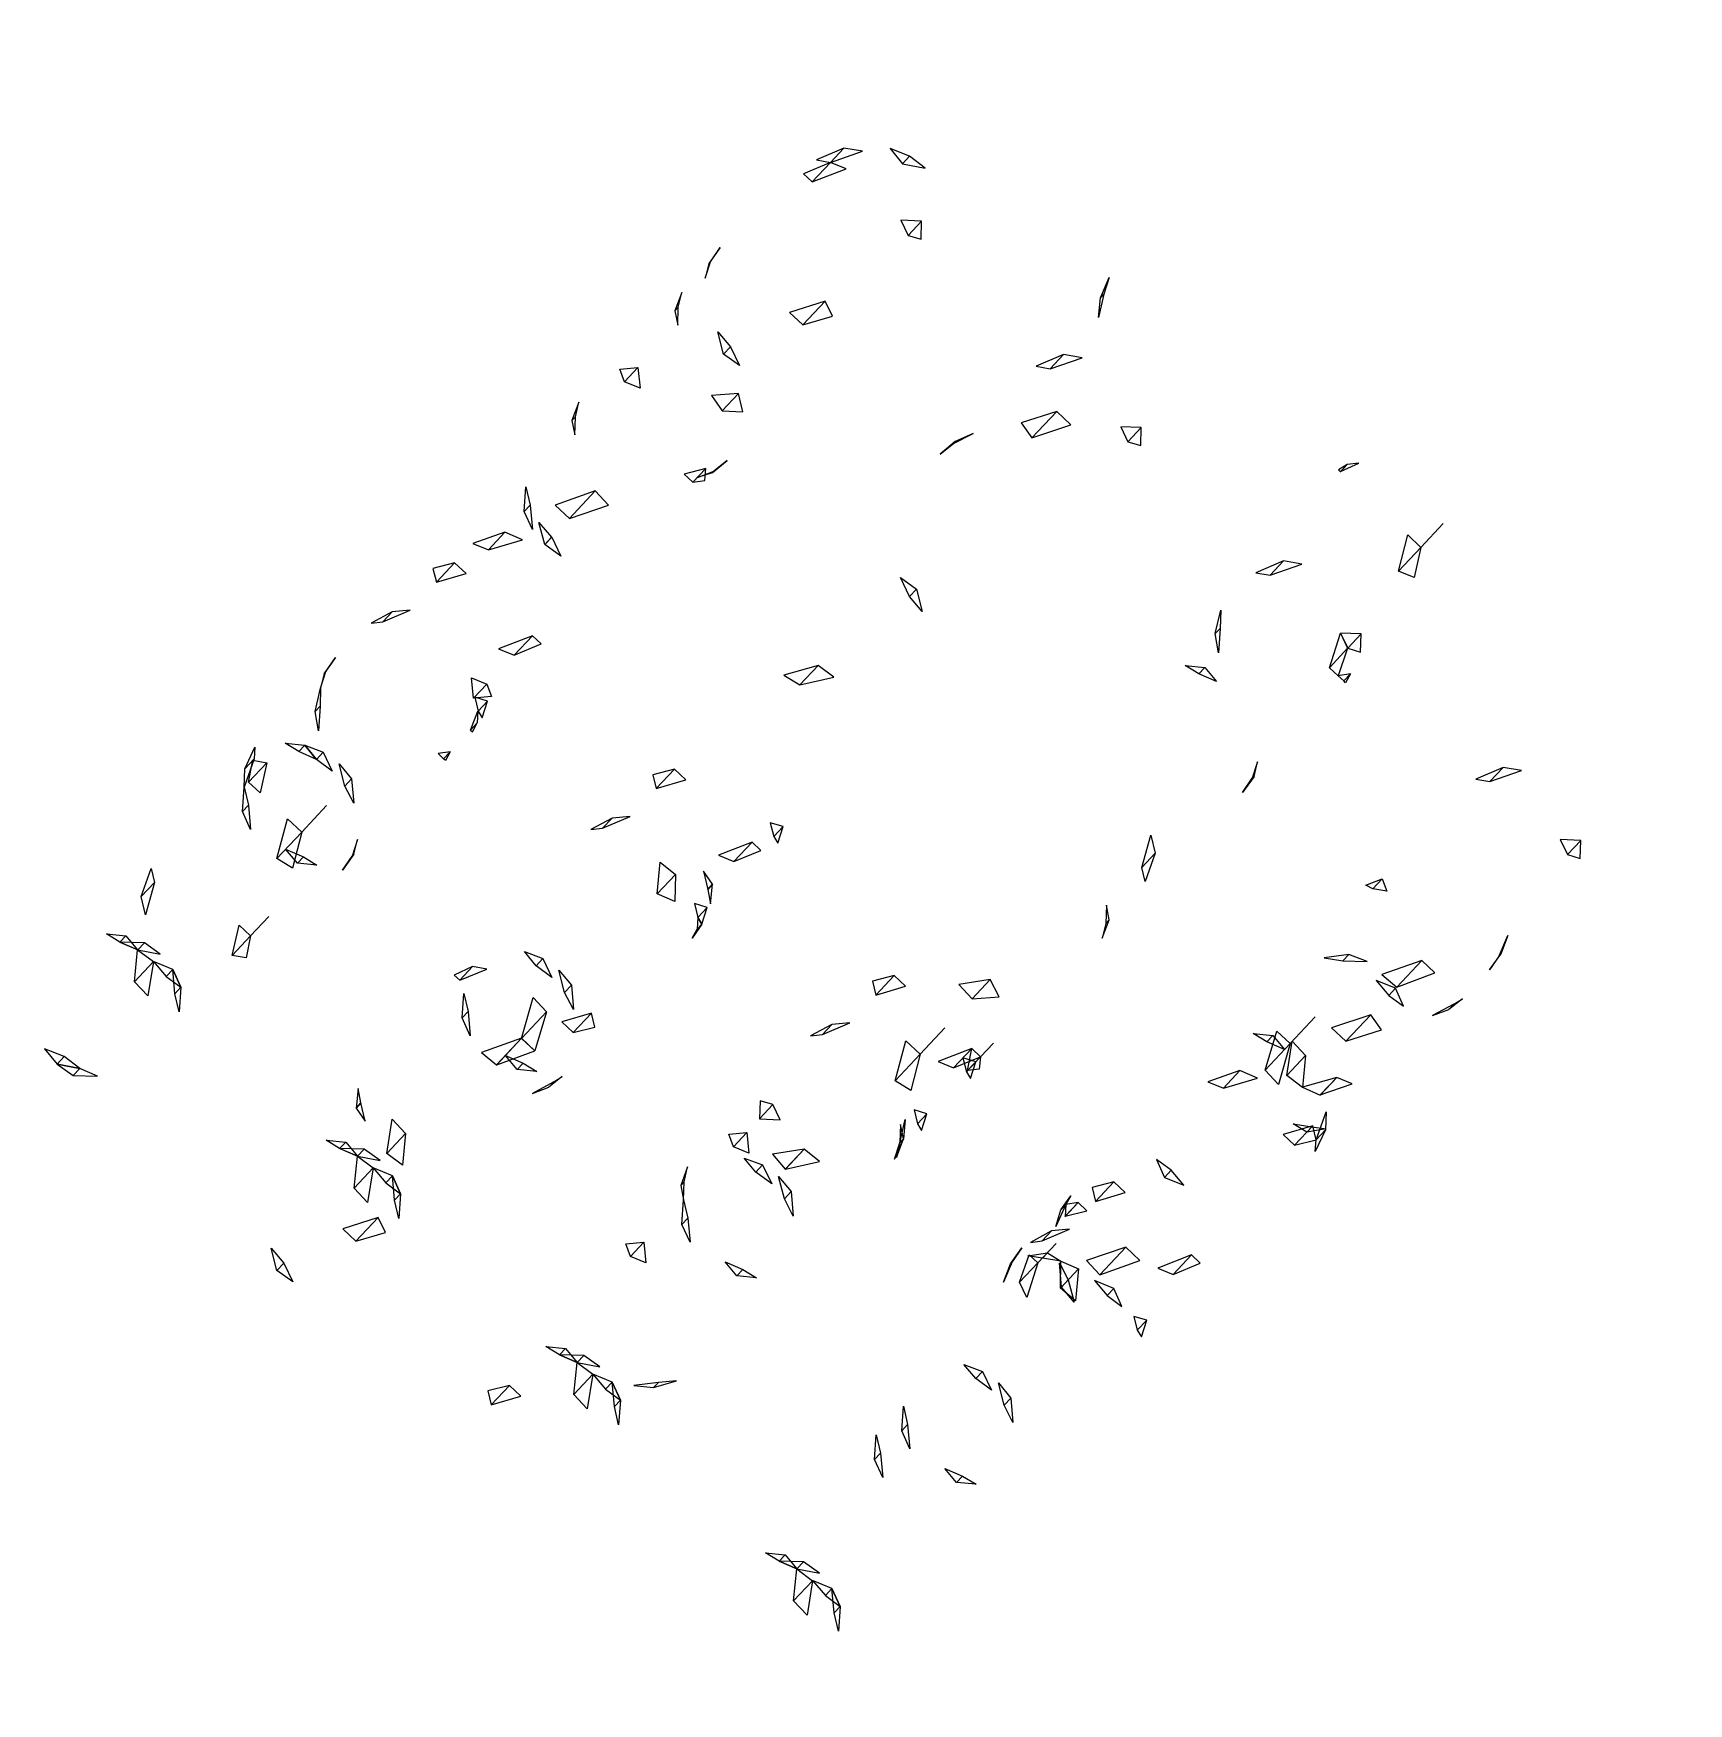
# Model space of a CAD drawing. Header units: metres. Extents: x -338 to 321, y -424 to 240.
import ezdxf

# ---------------------------------------------------------------- set-up
doc = ezdxf.new("R2010")
doc.units = ezdxf.units.M

msp = doc.modelspace()

# ---------------------------------------------------------------- linework, layer by layer
for points in [[(-14.97, 194.7, -416.1), (-25.88, 190.04, -413.7), (-20.27, 189.04, -408.33), (-20.27, 189.04, -408.32)], [(-7.61, 193.46, -413.72), (-14.97, 194.7, -416.1), (-20.27, 189.04, -408.33), (-20.27, 189.04, -408.32)], [(11.12, 191.49, -515.65), (3.39, 194.6, -530.65), (8.35, 188.54, -530.64), (8.36, 188.54, -530.64)], [(-20.27, 189.04, -408.33), (-31.01, 184.57, -411.68), (-27.53, 181.31, -405.47), (-27.53, 181.32, -405.47)], [(-14.11, 186.53, -404.2), (-20.27, 189.04, -408.33), (-27.53, 181.31, -405.47), (-27.53, 181.32, -405.47)], [(17.39, 186.82, -516.16), (11.12, 191.49, -515.65), (8.35, 188.54, -530.64), (8.36, 188.54, -530.64)], [(15.96, 165.65, -416.1), (7.76, 166, -404.2), (10.65, 160, -408.33), (10.65, 160, -408.32)], [(15.75, 158.47, -419.2), (15.96, 165.65, -416.1), (10.65, 160, -408.33), (10.65, 160, -408.32)], [(-68.03, 149.54, -586.66), (-64.17, 155.13, -590.55), (-68.74, 148.77, -590.54), (-68.74, 148.78, -590.54)], [(-70.13, 142.92, -583.03), (-68.03, 149.54, -586.66), (-68.74, 148.77, -590.54), (-68.74, 148.78, -590.54)], [(87.16, 135.12, -530.66), (90.64, 143.2, -534.56), (88.53, 136.57, -538.17), (88.53, 136.58, -538.17)], [(-80.89, 131.46, -315.16), (-79.51, 137.31, -322.67), (-82.28, 129.98, -322.66), (-82.28, 129.99, -322.66)], [(-22.46, 133.82, -568.06), (-36.62, 129.31, -561.57), (-31.34, 124.35, -564.57), (-31.34, 124.36, -564.57)], [(-19.56, 127.83, -572.19), (-22.46, 133.82, -568.06), (-31.34, 124.35, -564.57), (-31.34, 124.36, -564.57)], [(86.38, 127.32, -530.66), (87.16, 135.12, -530.66), (88.53, 136.57, -538.17), (88.53, 136.58, -538.17)], [(-81.1, 124.27, -312.05), (-80.89, 131.46, -315.16), (-82.28, 129.98, -322.66), (-82.28, 129.99, -322.66)], [(-62.84, 112.73, -590.51), (-65.15, 121.61, -605), (-60.1, 115.64, -605.51), (-60.1, 115.65, -605.51)], [(-56.48, 108.16, -590.51), (-62.84, 112.73, -590.51), (-60.1, 115.64, -605.51), (-60.1, 115.65, -605.51)], [(-102.27, 101.73, -237.06), (-104.1, 106.74, -226.2), (-96.95, 107.4, -229.31), (-96.94, 107.4, -229.31)], [(-96.11, 99.21, -241.2), (-102.27, 101.73, -237.06), (-96.95, 107.4, -229.31), (-96.94, 107.4, -229.31)], [(72.51, 112.55, -416.1), (61.59, 107.89, -413.7), (67.2, 106.9, -408.33), (67.2, 106.9, -408.32)], [(79.87, 111.31, -413.72), (72.51, 112.55, -416.1), (67.2, 106.9, -408.33), (67.2, 106.9, -408.32)], [(-121.87, 87.82, -211.16), (-120.49, 93.67, -218.67), (-123.26, 86.35, -218.66), (-123.25, 86.35, -218.66)], [(-56.93, 97.11, -473.59), (-67.68, 96.23, -461.47), (-63.44, 90.18, -464.06), (-63.43, 90.18, -464.06)], [(-55.23, 89.84, -475.96), (-56.93, 97.11, -473.59), (-63.44, 90.18, -464.06), (-63.43, 90.18, -464.06)], [(-122.08, 80.64, -208.05), (-121.87, 87.82, -211.16), (-123.26, 86.35, -218.66), (-123.25, 86.35, -218.66)], [(69.75, 89.97, -397.7), (55.58, 85.45, -404.17), (59.83, 79.4, -401.57), (59.83, 79.41, -401.57)], [(75.41, 84.66, -396.68), (69.75, 89.97, -397.7), (59.83, 79.4, -401.57), (59.83, 79.41, -401.57)], [(36.5, 81.17, -590.57), (29.36, 77.95, -590.56), (28.66, 77.19, -586.67), (28.66, 77.2, -586.67)], [(103.44, 83.51, -416.1), (95.24, 83.85, -404.2), (98.13, 77.86, -408.33), (98.13, 77.86, -408.32)], [(103.23, 76.32, -419.2), (103.44, 83.51, -416.1), (98.13, 77.86, -408.33), (98.13, 77.86, -408.32)], [(29.36, 77.95, -590.56), (23.3, 72.99, -590.55), (28.66, 77.19, -586.67), (28.66, 77.2, -586.67)], [(-69.96, 67.19, -205.7), (-78.56, 64.99, -197.47), (-75.1, 61.72, -203.68), (-75.09, 61.72, -203.68)], [(-70.26, 62.5, -211.96), (-69.96, 67.19, -205.7), (-75.1, 61.72, -203.68), (-75.09, 61.72, -203.68)], [(-67.47, 65.46, -486.54), (-61.41, 70.42, -486.55), (-66.77, 66.22, -490.42), (-66.76, 66.22, -490.42)], [(185.38, 68.79, -523.96), (181.97, 66.66, -530.68), (182.73, 65.96, -522.92), (182.73, 65.97, -522.92)], [(190.05, 69.39, -517.7), (185.38, 68.79, -523.96), (182.73, 65.96, -522.92), (182.73, 65.97, -522.92)], [(-142.22, 50.11, -650.38), (-141.55, 59.9, -660.99), (-139.85, 52.64, -663.37), (-139.84, 52.64, -663.37)], [(-67.47, 65.46, -486.54), (-73.24, 63.7, -494.03), (-66.77, 66.22, -490.42), (-66.76, 66.22, -490.42)], [(-113.97, 58.28, -356.58), (-129.9, 52.66, -353.57), (-124.24, 47.35, -352.54), (-124.23, 47.35, -352.54)], [(-108.66, 52.59, -357.47), (-113.97, 58.28, -356.58), (-124.24, 47.35, -352.54), (-124.23, 47.35, -352.54)], [(-138.99, 42.98, -650.37), (-142.22, 50.11, -650.38), (-139.85, 52.64, -663.37), (-139.84, 52.64, -663.37)], [(-150, 41.83, -533.45), (-162.66, 37.42, -528.05), (-156.5, 34.9, -523.93), (-156.5, 34.91, -523.93)], [(-142.94, 38.77, -531.95), (-150, 41.83, -533.45), (-156.5, 34.9, -523.93), (-156.5, 34.91, -523.93)], [(-134.03, 36.92, -650.37), (-136.35, 45.79, -664.87), (-131.3, 39.83, -665.38), (-131.29, 39.83, -665.38)], [(205.87, 26.36, -553.17), (209.48, 40.78, -559.66), (214.75, 35.83, -556.66), (214.76, 35.83, -556.66)], [(223.65, 45.3, -553.2), (223.65, 45.3, -553.2), (214.75, 35.83, -556.66), (214.76, 35.83, -556.66)], [(-127.67, 32.35, -650.37), (-134.03, 36.92, -650.37), (-131.3, 39.83, -665.38), (-131.29, 39.83, -665.38)], [(212.03, 23.85, -549.04), (205.87, 26.36, -553.17), (214.75, 35.83, -556.66), (214.76, 35.83, -556.66)], [(-169.92, 29.69, -525.2), (-178.54, 27.48, -533.41), (-177.18, 21.95, -528.03), (-177.18, 21.95, -528.02)], [(-165.39, 25.44, -520.43), (-169.92, 29.69, -525.2), (-177.18, 21.95, -528.03), (-177.18, 21.95, -528.02)], [(159.99, 30.41, -416.1), (149.07, 25.75, -413.7), (154.68, 24.75, -408.33), (154.68, 24.75, -408.32)], [(167.34, 29.16, -413.72), (159.99, 30.41, -416.1), (154.68, 24.75, -408.33), (154.68, 24.75, -408.32)], [(11.2, 16.27, -233.71), (7.61, 23.79, -218.72), (13.96, 19.22, -218.72), (13.97, 19.22, -218.72)], [(16.25, 10.31, -233.2), (11.2, 16.27, -233.71), (13.96, 19.22, -218.72), (13.97, 19.22, -218.72)], [(-194.73, 10.23, -702.79), (-203.15, 5.64, -703.56), (-198.48, 6.24, -697.3), (-198.48, 6.24, -697.29)], [(-187.57, 10.89, -699.69), (-194.73, 10.23, -702.79), (-198.48, 6.24, -697.3), (-198.48, 6.24, -697.29)], [(132.88, 1.54, -426.65), (135.03, 10.79, -434.17), (134.81, 3.6, -437.26), (134.82, 3.6, -437.26)], [(-138.99, 0.64, -525.2), (-152.41, -4.57, -523.89), (-146.26, -7.09, -528.03), (-146.26, -7.09, -528.02)], [(-135.52, -2.63, -531.41), (-138.99, 0.64, -525.2), (-146.26, -7.09, -528.03), (-146.26, -7.09, -528.02)], [(134.14, -6.19, -426.65), (132.88, 1.54, -426.65), (134.81, 3.6, -437.26), (134.82, 3.6, -437.26)], [(178.31, -12.06, -447.9), (182.67, 1.66, -449.2), (185.57, -4.33, -445.07), (185.57, -4.32, -445.07)], [(190.91, 1.36, -416.1), (182.71, 1.7, -404.2), (185.61, -4.29, -408.33), (185.61, -4.29, -408.32)], [(190.7, -5.83, -419.2), (190.91, 1.36, -416.1), (185.61, -4.29, -408.33), (185.61, -4.29, -408.32)], [(181.79, -15.32, -441.68), (178.31, -12.06, -447.9), (185.57, -4.33, -445.07), (185.57, -4.32, -445.07)], [(-221.18, -13.55, -438.52), (-217.32, -7.96, -442.41), (-221.9, -14.32, -442.4), (-221.89, -14.32, -442.4)], [(-25.25, -11.2, -368.09), (-38.81, -15.07, -360.06), (-32.51, -18.92, -357.47), (-32.5, -18.92, -357.47)], [(-18.99, -15.87, -367.58), (-25.25, -11.2, -368.09), (-32.51, -18.92, -357.47), (-32.5, -18.92, -357.47)], [(126.34, -14.5, -335.7), (120.94, -11.17, -322.71), (128.73, -11.95, -322.71), (128.74, -11.95, -322.71)], [(133.39, -17.56, -337.2), (126.34, -14.5, -335.7), (128.73, -11.95, -322.71), (128.74, -11.95, -322.71)], [(-223.28, -20.17, -434.89), (-221.18, -13.55, -438.52), (-221.9, -14.32, -442.4), (-221.89, -14.32, -442.4)], [(-162.36, -24.24, -289.13), (-163.22, -16.08, -301.03), (-157.06, -18.59, -296.9), (-157.05, -18.59, -296.9)], [(-155.2, -23.58, -286.03), (-162.36, -24.24, -289.13), (-157.06, -18.59, -296.9), (-157.05, -18.59, -296.9)], [(186.65, -14.52, -419.96), (181.82, -15.29, -411.68), (183.99, -17.35, -418.92), (184, -17.35, -418.92)], [(186.65, -14.52, -419.96), (184.73, -18.05, -426.68), (183.99, -17.35, -418.92), (184, -17.35, -418.92)], [(-225.44, -29.44, -442.38), (-223.29, -20.18, -449.89), (-223.51, -27.37, -452.99), (-223.5, -27.37, -452.99)], [(-156.85, -25.34, -702.79), (-161.95, -23.8, -691.92), (-160.61, -29.33, -697.3), (-160.61, -29.33, -697.29)], [(-158.96, -31.96, -706.4), (-156.85, -25.34, -702.79), (-160.61, -29.33, -697.3), (-160.61, -29.33, -697.29)], [(-224.18, -37.16, -442.37), (-225.44, -29.44, -442.38), (-223.51, -27.37, -452.99), (-223.5, -27.37, -452.99)], [(-163.57, -36.87, -718.04), (-160.63, -29.36, -723.28), (-160.92, -34.04, -717), (-160.91, -34.04, -717)], [(-163.57, -36.87, -718.04), (-162.82, -37.57, -710.28), (-160.92, -34.04, -717), (-160.91, -34.04, -717)], [(-253.51, -52.36, -613.76), (-249.46, -43.67, -612.99), (-249.76, -48.36, -619.25), (-249.75, -48.36, -619.25)], [(-231.98, -45.47, -351.43), (-237.38, -42.15, -338.43), (-229.59, -42.92, -338.44), (-229.58, -42.92, -338.44)], [(-224.93, -48.54, -352.93), (-231.98, -45.47, -351.43), (-229.59, -42.92, -338.44), (-229.58, -42.92, -338.44)], [(-224.93, -48.54, -352.93), (-229.59, -42.92, -338.44), (-222.26, -45.69, -338.45), (-222.26, -45.69, -338.44)], [(-218.66, -53.21, -353.44), (-224.93, -48.54, -352.93), (-222.26, -45.69, -338.45), (-222.26, -45.69, -338.44)], [(-171.67, -45.49, -435.69), (-176.5, -46.26, -427.41), (-174.33, -48.32, -434.64), (-174.32, -48.32, -434.64)], [(-171.67, -45.49, -435.69), (-173.59, -49.03, -442.41), (-174.33, -48.32, -434.64), (-174.32, -48.32, -434.64)], [(-253.72, -59.55, -616.86), (-253.51, -52.36, -613.76), (-249.76, -48.36, -619.25), (-249.75, -48.36, -619.25)], [(-251.92, -57.63, -359.62), (-250.25, -48.89, -351.41), (-244.66, -49.9, -356.79), (-244.65, -49.9, -356.79)], [(-247.39, -61.89, -364.39), (-251.92, -57.63, -359.62), (-244.66, -49.9, -356.79), (-244.65, -49.9, -356.79)], [(-213.61, -59.17, -352.93), (-215.9, -50.26, -338.45), (-210.94, -56.32, -338.45), (-210.94, -56.32, -338.44)], [(-82.44, -52.46, -525.2), (-91.06, -54.67, -533.41), (-89.71, -60.19, -528.03), (-89.71, -60.19, -528.02)], [(-77.91, -56.71, -520.43), (-82.44, -52.46, -525.2), (-89.71, -60.19, -528.03), (-89.71, -60.19, -528.02)], [(148.32, -55.33, -322.69), (149.72, -49.47, -315.2), (147.61, -56.09, -318.81), (147.62, -56.09, -318.81)], [(247.46, -51.74, -416.1), (236.55, -56.4, -413.7), (242.15, -57.39, -408.33), (242.15, -57.39, -408.32)], [(254.82, -52.98, -413.72), (247.46, -51.74, -416.1), (242.15, -57.39, -408.33), (242.15, -57.39, -408.32)], [(-254.39, -69.34, -606.24), (-253.72, -59.55, -616.86), (-252.02, -66.81, -619.24), (-252.02, -66.81, -619.23)], [(-210.11, -66.01, -351.43), (-213.61, -59.17, -352.93), (-210.94, -56.32, -338.45), (-210.94, -56.32, -338.44)], [(148.32, -55.33, -322.69), (143.75, -61.69, -322.68), (147.61, -56.09, -318.81), (147.62, -56.09, -318.81)], [(-251.17, -76.48, -606.24), (-254.39, -69.34, -606.24), (-252.02, -66.81, -619.24), (-252.02, -66.81, -619.23)], [(-240.72, -88.03, -363.48), (-236.46, -72.16, -368.41), (-230.8, -77.48, -367.38), (-230.8, -77.47, -367.38)], [(-220.88, -66.91, -363.52), (-220.88, -66.91, -363.52), (-230.8, -77.48, -367.38), (-230.8, -77.47, -367.38)], [(-107.25, -71.91, -702.79), (-115.67, -76.5, -703.56), (-111.01, -75.91, -697.3), (-111.01, -75.91, -697.29)], [(-100.09, -71.25, -699.69), (-107.25, -71.91, -702.79), (-111.01, -75.91, -697.3), (-111.01, -75.91, -697.29)], [(-234.41, -91.89, -360.89), (-240.72, -88.03, -363.48), (-230.8, -77.48, -367.38), (-230.8, -77.47, -367.38)], [(-39.16, -75.31, -538.93), (-44.26, -73.77, -528.05), (-42.92, -79.31, -533.43), (-42.91, -79.31, -533.43)], [(-41.27, -81.93, -542.54), (-39.16, -75.31, -538.93), (-42.92, -79.31, -533.43), (-42.91, -79.31, -533.43)], [(103.61, -91.6, -237.06), (107.23, -78.67, -231.7), (108.93, -85.94, -229.31), (108.94, -85.94, -229.31)], [(-232.52, -89.88, -606.24), (-237.2, -84.29, -620.73), (-230.15, -87.35, -619.24), (-230.15, -87.35, -619.23)], [(-210, -86.31, -338.42), (-214.57, -92.67, -338.41), (-210.71, -87.06, -334.53), (-210.7, -87.06, -334.53)], [(-210, -86.31, -338.42), (-208.6, -80.44, -330.92), (-210.71, -87.06, -334.53), (-210.7, -87.06, -334.53)], [(-51.52, -81.5, -525.2), (-64.94, -86.72, -523.89), (-58.78, -89.24, -528.03), (-58.78, -89.24, -528.02)], [(-48.05, -84.77, -531.41), (-51.52, -81.5, -525.2), (-58.78, -89.24, -528.03), (-58.78, -89.24, -528.02)], [(104.97, -97.13, -231.68), (103.61, -91.6, -237.06), (108.93, -85.94, -229.31), (108.94, -85.94, -229.31)], [(278.39, -80.78, -416.1), (270.19, -80.44, -404.2), (273.08, -86.44, -408.33), (273.08, -86.44, -408.32)], [(278.18, -87.97, -419.2), (278.39, -80.78, -416.1), (273.08, -86.44, -408.33), (273.08, -86.44, -408.32)], [(-294.7, -103.19, -512.86), (-290.73, -92, -515.25), (-289.39, -97.54, -520.63), (-289.39, -97.53, -520.63)], [(-224.73, -90.65, -606.25), (-232.52, -89.88, -606.24), (-230.15, -87.35, -619.24), (-230.15, -87.35, -619.23)], [(-89.3, -102.09, -293), (-88.06, -89.42, -304.5), (-82.05, -94.37, -303.62), (-82.05, -94.36, -303.62)], [(-67.23, -98.23, -710.3), (-70.87, -93.03, -697.31), (-69.17, -100.29, -699.69), (-69.16, -100.29, -699.69)], [(-293, -110.45, -515.23), (-294.7, -103.19, -512.86), (-289.39, -97.54, -520.63), (-289.39, -97.53, -520.63)], [(-82.24, -105.15, -291.5), (-89.3, -102.09, -293), (-82.05, -94.37, -303.62), (-82.05, -94.36, -303.62)], [(-68.01, -106.03, -710.3), (-67.23, -98.23, -710.3), (-69.17, -100.29, -699.69), (-69.16, -100.29, -699.69)], [(195.54, -100.06, -335.68), (192.84, -98.57, -326.57), (199.31, -96.06, -330.2), (199.31, -96.05, -330.2)], [(201.14, -101.07, -341.07), (195.54, -100.06, -335.68), (199.31, -96.06, -330.2), (199.31, -96.05, -330.2)], [(-69.38, -107.48, -702.79), (-74.47, -105.95, -691.92), (-73.13, -111.48, -697.3), (-73.13, -111.48, -697.29)], [(-243.94, -111.11, -520.66), (-243.94, -111.11, -520.66), (-251.21, -118.85, -523.49), (-251.2, -118.85, -523.49)], [(-71.48, -114.11, -706.4), (-73.13, -111.48, -697.3), (-73.43, -116.18, -703.56), (-73.43, -116.17, -703.56)], [(-71.48, -114.11, -706.4), (-69.38, -107.48, -702.79), (-73.13, -111.48, -697.3), (-73.13, -111.48, -697.29)], [(87.9, -119.68, -650.42), (90.66, -112.36, -650.43), (89.29, -113.82, -642.93), (89.29, -113.81, -642.93)], [(90.66, -112.36, -650.43), (89.51, -106.63, -639.83), (89.29, -113.82, -642.93), (89.29, -113.81, -642.93)], [(-303.17, -121.29, -411.29), (-308.57, -117.96, -398.3), (-300.78, -118.74, -398.31), (-300.78, -118.74, -398.3)], [(-296.12, -124.35, -412.79), (-303.17, -121.29, -411.29), (-300.78, -118.74, -398.31), (-300.78, -118.74, -398.3)], [(-258.46, -126.58, -520.63), (-255.74, -114.6, -528.25), (-251.21, -118.85, -523.49), (-251.2, -118.85, -523.49)], [(-252.86, -127.57, -515.25), (-258.46, -126.58, -520.63), (-251.21, -118.85, -523.49), (-251.2, -118.85, -523.49)], [(-71.48, -114.11, -706.4), (-75.35, -119.71, -710.28), (-73.43, -116.18, -703.56), (-73.43, -116.17, -703.56)], [(245.85, -126.78, -594.44), (249.33, -118.69, -590.57), (246.57, -126.02, -590.56), (246.57, -126.01, -590.56)], [(-293.45, -121.51, -398.31), (-303.15, -121.26, -385.31), (-296.1, -124.32, -383.82), (-296.1, -124.32, -383.81)], [(-297.38, -137.04, -424.27), (-296.12, -124.35, -412.79), (-289.86, -129.02, -413.31), (-289.86, -129.02, -413.3)], [(-287.09, -126.08, -398.31), (-293.45, -121.51, -398.31), (-296.1, -124.32, -383.82), (-296.1, -124.32, -383.81)], [(-137.45, -130.68, -352.93), (-142.11, -125.07, -338.44), (-134.78, -127.84, -338.45), (-134.78, -127.84, -338.44)], [(186, -126.27, -486.58), (176.27, -127.55, -475.96), (183.63, -128.8, -473.59), (183.63, -128.79, -473.59)], [(193.32, -129.04, -486.58), (186, -126.27, -486.58), (183.63, -128.8, -473.59), (183.63, -128.79, -473.59)], [(245.85, -126.78, -594.44), (242, -132.37, -590.55), (246.57, -126.02, -590.56), (246.57, -126.01, -590.56)], [(-292.07, -142.72, -423.39), (-297.38, -137.04, -424.27), (-289.86, -129.02, -413.31), (-289.86, -129.02, -413.3)], [(-282.13, -132.14, -398.31), (-289.83, -128.99, -383.31), (-284.78, -134.95, -383.82), (-284.78, -134.95, -383.81)], [(-278.91, -139.28, -398.31), (-282.13, -132.14, -398.31), (-284.78, -134.95, -383.82), (-284.78, -134.95, -383.81)], [(-281.3, -141.82, -411.29), (-282.13, -132.14, -398.31), (-278.91, -139.28, -398.31), (-278.91, -139.27, -398.3)], [(-162.75, -131.01, -325.43), (-170.08, -134.43, -330.64), (-167.89, -136.48, -323.41), (-167.88, -136.48, -323.41)], [(-157.15, -132.01, -320.05), (-162.75, -131.01, -325.43), (-167.89, -136.48, -323.41), (-167.88, -136.48, -323.41)], [(-131.19, -135.35, -353.44), (-137.45, -130.68, -352.93), (-134.78, -127.84, -338.45), (-134.78, -127.84, -338.44)], [(-126.13, -141.31, -352.93), (-128.42, -132.41, -338.45), (-123.46, -138.47, -338.45), (-123.46, -138.47, -338.44)], [(215.05, -128.59, -293.7), (199.12, -134.21, -296.68), (205.12, -139.16, -297.57), (205.13, -139.16, -297.57)], [(220.32, -133.55, -296.7), (215.05, -128.59, -293.7), (205.12, -139.16, -297.57), (205.13, -139.16, -297.57)], [(-279.6, -149.09, -408.9), (-281.3, -141.82, -411.29), (-278.91, -139.28, -398.31), (-278.91, -139.27, -398.3)], [(-122.63, -148.16, -351.43), (-126.13, -141.31, -352.93), (-123.46, -138.47, -338.45), (-123.46, -138.47, -338.44)], [(5.03, -134.6, -525.2), (-3.59, -136.82, -533.41), (-2.23, -142.34, -528.03), (-2.23, -142.34, -528.02)], [(9.56, -138.85, -520.43), (5.03, -134.6, -525.2), (-2.23, -142.34, -528.03), (-2.23, -142.34, -528.02)], [(43.33, -136.15, -531.95), (30.77, -138.19, -520.45), (36.08, -143.88, -521.33), (36.08, -143.87, -521.33)], [(46.82, -143, -533.45), (43.33, -136.15, -531.95), (36.08, -143.88, -521.33), (36.08, -143.87, -521.33)], [(204.64, -139.67, -486.58), (196.94, -136.52, -471.58), (202, -142.49, -472.09), (202, -142.48, -472.09)], [(-166.91, -151.48, -606.24), (-166.24, -141.69, -616.86), (-164.54, -148.96, -619.24), (-164.54, -148.96, -619.23)], [(-143.33, -159.62, -367.38), (-138.71, -143.37, -364.41), (-133.4, -149.06, -363.52), (-133.4, -149.05, -363.52)], [(207.87, -146.81, -486.58), (204.64, -139.67, -486.58), (202, -142.49, -472.09), (202, -142.48, -472.09)], [(227.83, -145.96, -315.95), (219.41, -150.55, -315.16), (225.88, -148.04, -318.79), (225.89, -148.04, -318.79)], [(227.83, -145.96, -315.95), (231.23, -143.84, -322.68), (225.88, -148.04, -318.79), (225.89, -148.04, -318.79)], [(-163.69, -158.62, -606.24), (-166.91, -151.48, -606.24), (-164.54, -148.96, -619.24), (-164.54, -148.96, -619.23)], [(-138.05, -164.57, -364.39), (-143.33, -159.62, -367.38), (-133.4, -149.06, -363.52), (-133.4, -149.05, -363.52)], [(-115.45, -149.59, -587.92), (-127.24, -153.06, -580.29), (-122.71, -157.32, -585.06), (-122.71, -157.31, -585.06)], [(-114.11, -155.12, -593.29), (-115.45, -149.59, -587.92), (-122.71, -157.32, -585.06), (-122.71, -157.31, -585.06)], [(172.62, -151.09, -243.79), (172.62, -151.09, -243.79), (162.69, -161.65, -247.66), (162.7, -161.65, -247.66)], [(194.75, -150.21, -461.47), (179.17, -155.45, -456.55), (184.83, -160.77, -457.57), (184.83, -160.76, -457.57)], [(198.99, -156.25, -464.06), (194.75, -150.21, -461.47), (184.83, -160.77, -457.57), (184.83, -160.76, -457.57)], [(-19.78, -154.06, -702.79), (-28.2, -158.65, -703.56), (-23.53, -158.06, -697.3), (-23.53, -158.06, -697.29)], [(-12.62, -153.4, -699.69), (-19.78, -154.06, -702.79), (-23.53, -158.06, -697.3), (-23.53, -158.06, -697.29)], [(25.27, -155.39, -303.66), (25.27, -155.39, -303.66), (15.34, -165.95, -307.52), (15.35, -165.95, -307.52)], [(153.39, -160.99, -663.43), (147.99, -157.67, -650.44), (155.78, -158.45, -650.45), (155.78, -158.44, -650.45)], [(152.78, -172.21, -243.76), (157.42, -156.7, -244.66), (162.69, -161.65, -247.66), (162.7, -161.65, -247.66)], [(160.44, -164.06, -664.93), (153.39, -160.99, -663.43), (155.78, -158.45, -650.45), (155.78, -158.44, -650.45)], [(-325.4, -166.87, -383.24), (-333.13, -163.75, -398.23), (-328.17, -169.82, -398.23), (-328.17, -169.81, -398.23)], [(-143.27, -159.57, -309.43), (-159.2, -165.19, -312.41), (-153.2, -170.13, -313.29), (-153.19, -170.13, -313.29)], [(-138, -164.52, -312.43), (-143.27, -159.57, -309.43), (-153.2, -170.13, -313.29), (-153.19, -170.13, -313.29)], [(5.43, -176.51, -303.62), (9.68, -160.64, -308.54), (15.34, -165.95, -307.52), (15.35, -165.95, -307.52)], [(11.73, -180.37, -301.03), (5.43, -176.51, -303.62), (15.34, -165.95, -307.52), (15.35, -165.95, -307.52)], [(35.96, -163.65, -525.2), (22.54, -168.86, -523.89), (28.7, -171.38, -528.03), (28.7, -171.38, -528.02)], [(39.43, -166.92, -531.41), (35.96, -163.65, -525.2), (28.7, -171.38, -528.03), (28.7, -171.38, -528.02)], [(34.27, -172.41, -559.39), (35.92, -163.69, -567.62), (39.4, -166.95, -561.41), (39.4, -166.94, -561.41)], [(44.54, -161.48, -559.41), (44.54, -161.48, -559.41), (39.4, -166.95, -561.41), (39.4, -166.94, -561.41)], [(158.09, -177.9, -244.64), (152.78, -172.21, -243.76), (162.69, -161.65, -247.66), (162.7, -161.65, -247.66)], [(161.35, -174.43, -501.51), (163.55, -160.75, -511.62), (168.85, -166.44, -512.51), (168.86, -166.44, -512.51)], [(-319.14, -171.54, -383.75), (-325.4, -166.87, -383.24), (-328.17, -169.82, -398.23), (-328.17, -169.81, -398.23)], [(-319.14, -171.54, -383.75), (-328.17, -169.82, -398.23), (-321.81, -174.39, -398.23), (-321.81, -174.38, -398.23)], [(-312.09, -174.6, -385.25), (-319.14, -171.54, -383.75), (-321.81, -174.39, -398.23), (-321.81, -174.38, -398.23)], [(-145.04, -172.02, -606.24), (-149.73, -166.44, -620.73), (-142.67, -169.5, -619.24), (-142.67, -169.5, -619.23)], [(-137.25, -172.8, -606.25), (-145.04, -172.02, -606.24), (-142.67, -169.5, -619.24), (-142.67, -169.5, -619.23)], [(37.55, -168.92, -271.06), (32.45, -167.38, -260.19), (33.8, -172.92, -265.56), (33.8, -172.91, -265.56)], [(35.44, -175.54, -274.67), (37.55, -168.92, -271.06), (33.8, -172.92, -265.56), (33.8, -172.91, -265.56)], [(38.94, -171.82, -553.13), (34.27, -172.41, -559.39), (39.4, -166.95, -561.41), (39.4, -166.94, -561.41)], [(142.65, -172.43, -369.58), (129.98, -176.85, -364.19), (136.14, -179.36, -360.06), (136.15, -179.36, -360.06)], [(149.7, -175.49, -368.09), (142.65, -172.43, -369.58), (136.14, -179.36, -360.06), (136.15, -179.36, -360.06)], [(167.61, -179.1, -501), (161.35, -174.43, -501.51), (168.85, -166.44, -512.51), (168.86, -166.44, -512.51)], [(-130.49, -176.94, -331.68), (-138.91, -181.53, -330.89), (-132.44, -179.01, -334.52), (-132.43, -179.01, -334.52)], [(-130.49, -176.94, -331.68), (-127.09, -174.81, -338.41), (-132.44, -179.01, -334.52), (-132.43, -179.01, -334.52)], [(181.21, -175.19, -464.03), (167.64, -179.07, -472.02), (174.69, -182.14, -473.53), (174.69, -182.13, -473.53)], [(187.37, -177.71, -468.16), (181.21, -175.19, -464.03), (174.69, -182.14, -473.53), (174.69, -182.13, -473.53)], [(-207.2, -185.31, -491.64), (-208.38, -179.6, -502.25), (-209.16, -187.4, -502.24), (-209.16, -187.39, -502.24)], [(-205.5, -192.57, -489.25), (-207.2, -185.31, -491.64), (-209.16, -187.4, -502.24), (-209.16, -187.39, -502.24)], [(-43.21, -185.98, -424.02), (-48.33, -184.46, -434.89), (-48.53, -191.65, -431.78), (-48.53, -191.64, -431.78)], [(-40.31, -191.96, -419.89), (-43.21, -185.98, -424.02), (-48.53, -191.65, -431.78), (-48.53, -191.64, -431.78)], [(-196.97, -205.41, -517.24), (-194.77, -191.72, -527.35), (-189.47, -197.41, -528.23), (-189.46, -197.41, -528.23)], [(7.32, -201.11, -449.93), (9.48, -191.84, -442.44), (8.7, -199.64, -442.43), (8.7, -199.63, -442.43)], [(18.1, -189.63, -702.79), (13, -188.09, -691.92), (14.35, -193.63, -697.3), (14.35, -193.63, -697.29)], [(15.99, -196.25, -706.4), (18.1, -189.63, -702.79), (14.35, -193.63, -697.3), (14.35, -193.63, -697.29)], [(172.99, -199.98, -663.41), (176.96, -188.79, -661.04), (176.76, -195.98, -657.93), (176.76, -195.97, -657.93)], [(-190.71, -210.08, -516.73), (-196.97, -205.41, -517.24), (-189.47, -197.41, -528.23), (-189.46, -197.41, -528.23)], [(-58.94, -202.72, -624.66), (-60.77, -197.71, -613.79), (-53.62, -197.06, -616.9), (-53.61, -197.06, -616.9)], [(-52.78, -205.24, -628.79), (-58.94, -202.72, -624.66), (-53.62, -197.06, -616.9), (-53.61, -197.06, -616.9)], [(8.7, -199.64, -442.43), (7.55, -193.9, -431.83), (7.33, -201.09, -434.93), (7.34, -201.09, -434.93)], [(171.67, -194.42, -632.05), (159.89, -197.9, -624.43), (164.41, -202.15, -629.2), (164.42, -202.15, -629.2)], [(169.32, -196.93, -218.65), (163.9, -193.62, -231.64), (171.26, -194.87, -229.26), (171.26, -194.86, -229.26)], [(173.02, -199.96, -637.43), (171.67, -194.42, -632.05), (164.41, -202.15, -629.2), (164.42, -202.15, -629.2)], [(177.05, -195.66, -218.66), (169.32, -196.93, -218.65), (171.26, -194.87, -229.26), (171.26, -194.86, -229.26)], [(172.71, -204.67, -657.14), (172.99, -199.98, -663.41), (176.76, -195.98, -657.93), (176.76, -195.97, -657.93)], [(-215.7, -203.43, -411.29), (-221.1, -200.11, -398.3), (-213.3, -200.88, -398.31), (-213.3, -200.88, -398.3)], [(-208.65, -206.5, -412.79), (-215.7, -203.43, -411.29), (-213.3, -200.88, -398.31), (-213.3, -200.88, -398.3)], [(-205.98, -203.65, -398.31), (-215.67, -203.41, -385.31), (-208.62, -206.47, -383.82), (-208.62, -206.47, -383.81)], [(-199.62, -208.22, -398.31), (-205.98, -203.65, -398.31), (-208.62, -206.47, -383.82), (-208.62, -206.47, -383.81)], [(-30.75, -203.69, -416.41), (-43.33, -205.75, -427.89), (-38.28, -211.71, -427.37), (-38.27, -211.71, -427.37)], [(-24.74, -208.64, -417.29), (-30.75, -203.69, -416.41), (-38.28, -211.71, -427.37), (-38.27, -211.71, -427.37)], [(5.22, -207.72, -446.3), (7.32, -201.11, -449.93), (8.7, -199.64, -442.43), (8.7, -199.63, -442.43)], [(5.94, -206.96, -442.42), (8.7, -199.64, -442.43), (7.33, -201.09, -434.93), (7.34, -201.09, -434.93)], [(-209.91, -219.18, -424.27), (-208.65, -206.5, -412.79), (-202.38, -211.17, -413.31), (-202.38, -211.17, -413.3)], [(-204.6, -224.87, -423.39), (-209.91, -219.18, -424.27), (-202.38, -211.17, -413.31), (-202.38, -211.17, -413.3)], [(-194.66, -214.28, -398.31), (-202.35, -211.14, -383.31), (-197.3, -217.1, -383.82), (-197.3, -217.1, -383.81)], [(-78.54, -216.64, -598.76), (-77.16, -210.78, -606.26), (-79.93, -218.11, -606.25), (-79.92, -218.11, -606.25)], [(-49.98, -212.83, -352.93), (-54.63, -207.22, -338.44), (-47.31, -209.98, -338.45), (-47.31, -209.98, -338.44)], [(-43.71, -217.5, -353.44), (-49.98, -212.83, -352.93), (-47.31, -209.98, -338.45), (-47.31, -209.98, -338.44)], [(115.34, -212.08, -368.02), (109.45, -207.79, -382.51), (112.67, -214.93, -382.51), (112.67, -214.92, -382.51)], [(120.4, -218.04, -367.51), (115.34, -212.08, -368.02), (112.67, -214.93, -382.51), (112.67, -214.92, -382.51)], [(-191.43, -221.42, -398.31), (-194.66, -214.28, -398.31), (-197.3, -217.1, -383.82), (-197.3, -217.1, -383.81)], [(-193.83, -223.97, -411.29), (-194.66, -214.28, -398.31), (-191.43, -221.42, -398.31), (-191.43, -221.42, -398.3)], [(-78.75, -223.82, -595.64), (-78.54, -216.64, -598.76), (-79.93, -218.11, -606.25), (-79.92, -218.11, -606.25)], [(-38.66, -223.46, -352.93), (-40.95, -214.55, -338.45), (-35.99, -220.61, -338.45), (-35.99, -220.61, -338.44)], [(92.51, -216.75, -525.2), (83.89, -218.96, -533.41), (85.24, -224.48, -528.03), (85.24, -224.48, -528.02)], [(97.04, -221, -520.43), (92.51, -216.75, -525.2), (85.24, -224.48, -528.03), (85.24, -224.48, -528.02)], [(-192.12, -231.23, -408.9), (-193.83, -223.97, -411.29), (-191.43, -221.42, -398.31), (-191.43, -221.42, -398.3)], [(-79.44, -233.63, -606.24), (-78.77, -223.84, -616.86), (-77.07, -231.11, -619.24), (-77.07, -231.11, -619.23)], [(-35.16, -230.3, -351.43), (-38.66, -223.46, -352.93), (-35.99, -220.61, -338.45), (-35.99, -220.61, -338.44)], [(69.35, -234.45, -286.03), (71.46, -227.82, -282.42), (73.4, -225.76, -285.26), (73.4, -225.75, -285.26)], [(71.46, -227.82, -282.42), (75.32, -222.22, -278.54), (73.4, -225.76, -285.26), (73.4, -225.75, -285.26)], [(78.26, -224.96, -263.54), (73.41, -225.74, -271.81), (73.13, -230.43, -265.54), (73.13, -230.42, -265.54)], [(81.74, -228.21, -257.33), (78.26, -224.96, -263.54), (73.13, -230.43, -265.54), (73.13, -230.42, -265.54)], [(-200.31, -230.87, -375.79), (-214.47, -235.38, -369.29), (-209.2, -240.34, -372.29), (-209.2, -240.33, -372.29)], [(-197.41, -236.86, -379.91), (-200.31, -230.87, -375.79), (-209.2, -240.34, -372.29), (-209.2, -240.33, -372.29)], [(-76.21, -240.77, -606.24), (-79.44, -233.63, -606.24), (-77.07, -231.11, -619.24), (-77.07, -231.11, -619.23)], [(67.7, -236.2, -702.79), (59.28, -240.79, -703.56), (63.94, -240.2, -697.3), (63.94, -240.2, -697.29)], [(74.86, -235.54, -699.69), (67.7, -236.2, -702.79), (63.94, -240.2, -697.3), (63.94, -240.2, -697.29)], [(-240.69, -251.96, -398.23), (-243.01, -243.08, -412.73), (-237.95, -249.05, -413.24), (-237.95, -249.04, -413.24)], [(-99.92, -246.36, -520.66), (-101.75, -241.35, -509.79), (-94.59, -240.7, -512.9), (-94.59, -240.69, -512.9)], [(-93.76, -248.88, -524.79), (-99.92, -246.36, -520.66), (-94.59, -240.7, -512.9), (-94.59, -240.69, -512.9)], [(51.3, -249.29, -710.27), (55.87, -242.93, -710.28), (52.01, -248.54, -714.15), (52.01, -248.53, -714.15)], [(55, -256.69, -728.63), (58.79, -245.7, -725.28), (62.26, -248.97, -731.49), (62.26, -248.96, -731.49)], [(64.08, -247.03, -453.04), (58.3, -246.21, -442.43), (66.03, -244.95, -442.44), (66.03, -244.94, -442.44)], [(69.52, -241.23, -728.66), (69.52, -241.23, -728.66), (62.26, -248.97, -731.49), (62.26, -248.96, -731.49)], [(71.43, -248.27, -455.43), (64.08, -247.03, -453.04), (66.03, -244.95, -442.44), (66.03, -244.94, -442.44)], [(97.21, -242.73, -248.54), (81.63, -247.98, -253.43), (86.94, -253.67, -252.54), (86.94, -253.66, -252.54)], [(102.87, -248.04, -249.57), (97.21, -242.73, -248.54), (86.94, -253.67, -252.54), (86.94, -253.66, -252.54)], [(123.44, -245.79, -525.2), (110.01, -251.01, -523.89), (116.17, -253.53, -528.03), (116.17, -253.53, -528.02)], [(126.91, -249.06, -531.41), (123.44, -245.79, -525.2), (116.17, -253.53, -528.03), (116.17, -253.53, -528.02)], [(-234.33, -256.53, -398.23), (-240.69, -251.96, -398.23), (-237.95, -249.05, -413.24), (-237.95, -249.04, -413.24)], [(-57.57, -254.17, -606.24), (-62.25, -248.58, -620.73), (-55.2, -251.64, -619.24), (-55.2, -251.64, -619.23)], [(-49.78, -254.94, -606.25), (-57.57, -254.17, -606.24), (-55.2, -251.64, -619.24), (-55.2, -251.64, -619.23)], [(48.53, -256.62, -710.26), (51.3, -249.29, -710.27), (52.01, -248.54, -714.15), (52.01, -248.53, -714.15)], [(57.89, -262.69, -732.76), (55, -256.69, -728.63), (62.26, -248.97, -731.49), (62.26, -248.96, -731.49)], [(71.69, -258.56, -278.51), (70.84, -248.9, -291.5), (74.33, -255.75, -293), (74.34, -255.75, -293)], [(71.21, -259.08, -467.52), (71.43, -248.27, -455.43), (78.48, -251.34, -456.93), (78.48, -251.33, -456.93)], [(77.22, -264.02, -468.41), (71.21, -259.08, -467.52), (78.48, -251.34, -456.93), (78.48, -251.33, -456.93)], [(76.65, -264.62, -278.5), (71.69, -258.56, -278.51), (74.33, -255.75, -293), (74.34, -255.75, -293)], [(92.47, -259.12, -442.45), (84.77, -255.98, -427.44), (89.82, -261.94, -427.95), (89.83, -261.94, -427.95)], [(95.69, -266.26, -442.44), (92.47, -259.12, -442.45), (89.82, -261.94, -427.95), (89.83, -261.94, -427.95)], [(105.58, -271.77, -702.79), (100.48, -270.24, -691.92), (101.82, -275.77, -697.3), (101.82, -275.77, -697.29)], [(103.47, -278.4, -706.4), (105.58, -271.77, -702.79), (101.82, -275.77, -697.3), (101.82, -275.77, -697.29)], [(-128.22, -285.58, -411.29), (-133.62, -282.25, -398.3), (-125.83, -283.03, -398.31), (-125.83, -283.03, -398.3)], [(-121.17, -288.64, -412.79), (-128.22, -285.58, -411.29), (-125.83, -283.03, -398.31), (-125.83, -283.03, -398.3)], [(-118.5, -285.8, -398.31), (-128.2, -285.55, -385.31), (-121.15, -288.61, -383.82), (-121.15, -288.61, -383.81)], [(-112.14, -290.37, -398.31), (-118.5, -285.8, -398.31), (-121.15, -288.61, -383.82), (-121.15, -288.61, -383.81)], [(-122.43, -301.33, -424.27), (-121.17, -288.64, -412.79), (-114.91, -293.31, -413.31), (-114.91, -293.31, -413.3)], [(37.5, -294.97, -352.93), (32.84, -289.36, -338.44), (40.17, -292.13, -338.45), (40.17, -292.13, -338.44)], [(43.76, -299.64, -353.44), (37.5, -294.97, -352.93), (40.17, -292.13, -338.45), (40.17, -292.13, -338.44)], [(-148.12, -297.7, -377.06), (-156.74, -299.91, -385.27), (-155.39, -305.43, -379.89), (-155.38, -305.43, -379.89)], [(-143.59, -301.94, -372.29), (-148.12, -297.7, -377.06), (-155.39, -305.43, -379.89), (-155.38, -305.43, -379.89)], [(-117.12, -307.01, -423.39), (-122.43, -301.33, -424.27), (-114.91, -293.31, -413.31), (-114.91, -293.31, -413.3)], [(-107.18, -296.43, -398.31), (-114.88, -293.28, -383.31), (-109.82, -299.24, -383.82), (-109.82, -299.24, -383.81)], [(-103.96, -303.57, -398.31), (-107.18, -296.43, -398.31), (-109.82, -299.24, -383.82), (-109.82, -299.24, -383.81)], [(-106.35, -306.12, -411.29), (-107.18, -296.43, -398.31), (-103.96, -303.57, -398.31), (-103.96, -303.57, -398.3)], [(-88.8, -296.5, -491.64), (-98.55, -297.81, -502.24), (-90.76, -298.58, -502.24), (-90.75, -298.58, -502.24)], [(-81.64, -295.85, -494.76), (-88.8, -296.5, -491.64), (-90.76, -298.58, -502.24), (-90.75, -298.58, -502.24)], [(48.82, -305.6, -352.93), (46.53, -296.7, -338.45), (51.49, -302.76, -338.45), (51.49, -302.76, -338.44)], [(-104.65, -313.38, -408.9), (-106.35, -306.12, -411.29), (-103.96, -303.57, -398.31), (-103.96, -303.57, -398.3)], [(52.32, -312.45, -351.43), (48.82, -305.6, -352.93), (51.49, -302.76, -338.45), (51.49, -302.76, -338.44)], [(8.04, -315.78, -606.24), (8.71, -305.99, -616.86), (10.41, -313.25, -619.24), (10.41, -313.25, -619.23)], [(-2.73, -327.24, -338.37), (-2.06, -317.45, -348.99), (-0.36, -324.72, -351.37), (-0.36, -324.71, -351.37)], [(11.26, -322.91, -606.24), (8.04, -315.78, -606.24), (10.41, -313.25, -619.24), (10.41, -313.25, -619.23)], [(0.5, -334.38, -338.37), (-2.73, -327.24, -338.37), (-0.36, -324.72, -351.37), (-0.36, -324.71, -351.37)], [(29.91, -336.31, -606.24), (25.23, -330.73, -620.73), (32.28, -333.79, -619.24), (32.28, -333.79, -619.23)], [(37.7, -337.09, -606.25), (29.91, -336.31, -606.24), (32.28, -333.79, -619.24), (32.28, -333.79, -619.23)], [(-40.74, -367.73, -411.29), (-46.14, -364.4, -398.3), (-38.35, -365.18, -398.31), (-38.35, -365.18, -398.3)], [(-33.69, -370.79, -412.79), (-40.74, -367.73, -411.29), (-38.35, -365.18, -398.31), (-38.35, -365.18, -398.3)], [(-31.02, -367.94, -398.31), (-40.72, -367.7, -385.31), (-33.67, -370.76, -383.82), (-33.67, -370.76, -383.81)], [(-34.96, -383.47, -424.27), (-33.69, -370.79, -412.79), (-27.43, -375.46, -413.31), (-27.43, -375.46, -413.3)], [(-24.66, -372.51, -398.31), (-31.02, -367.94, -398.31), (-33.67, -370.76, -383.82), (-33.67, -370.76, -383.81)], [(-29.64, -389.16, -423.39), (-34.96, -383.47, -424.27), (-27.43, -375.46, -413.31), (-27.43, -375.46, -413.3)], [(-19.7, -378.57, -398.31), (-27.4, -375.43, -383.31), (-22.35, -381.39, -383.82), (-22.35, -381.39, -383.81)], [(-16.48, -385.71, -398.31), (-19.7, -378.57, -398.31), (-22.35, -381.39, -383.82), (-22.35, -381.39, -383.81)], [(-18.88, -388.26, -411.29), (-19.7, -378.57, -398.31), (-16.48, -385.71, -398.31), (-16.48, -385.71, -398.3)], [(-17.17, -395.52, -408.9), (-18.88, -388.26, -411.29), (-16.48, -385.71, -398.31), (-16.48, -385.71, -398.3)]]:
    msp.add_3dface(points)

doc.saveas('drawing.dxf')
